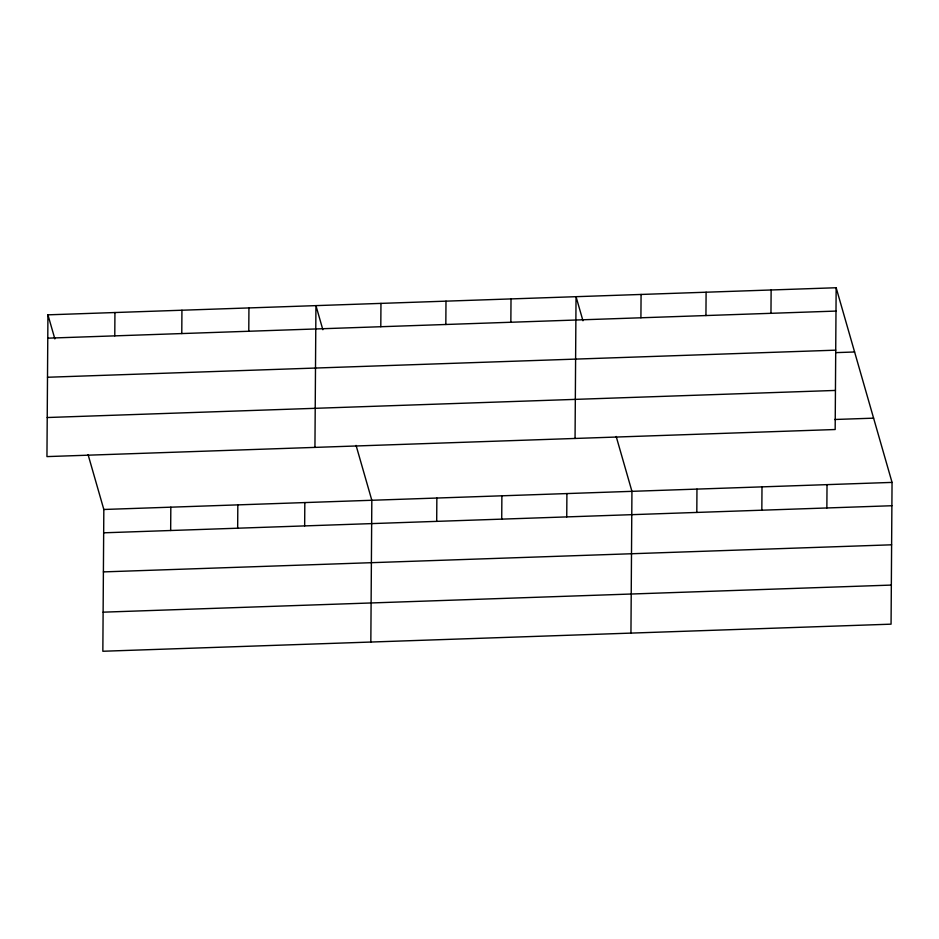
<?xml version="1.0" encoding="UTF-8"?>
<svg xmlns="http://www.w3.org/2000/svg" width="939" height="939" viewBox="0 0 939 939"><rect width="100%" height="100%" fill="white"/><g stroke="black" fill="none" stroke-linecap="round" stroke-linejoin="round"><path stroke-width="1.41" d="M47.936 314.835L46.95 456.6L835.17 429.522L836.156 287.745L47.936 314.835L54.861 338.92M88.078 454.617L103.83 509.478L102.844 651.255L891.064 624.165L892.05 482.4L836.156 287.745M114.781 335.869L114.934 312.534M170.663 530.512L170.828 507.177M181.779 333.568L181.931 310.234M237.661 528.211L237.825 504.877M248.776 331.267L248.941 307.922M304.659 525.91L304.823 502.576M314.941 447.398L315.938 305.621L322.852 329.718M370.835 642.041L371.821 500.276L356.069 445.403M380.8 326.725L380.964 303.391M436.694 521.368L436.858 498.034M445.825 324.495L445.99 301.161M501.719 519.138L501.884 495.804M510.851 322.253L511.016 298.919M566.745 516.908L566.91 493.562M575.055 438.454L576.041 296.689L582.966 320.774M630.949 633.109L631.935 491.332L616.184 436.471M640.914 317.781L641.079 294.447M696.808 512.436L696.961 489.102M705.94 315.551L706.105 292.217M761.834 510.194L761.999 486.86M770.966 313.321L771.13 289.987M826.86 507.964L827.024 484.63M47.772 338.169L835.992 311.079M47.502 377.255L835.722 350.165M835.816 352.63L854.607 351.984M47.22 417.526L835.44 390.436M834.595 419.498L873.61 418.16M103.83 509.478L892.05 482.4M103.666 532.812L891.886 505.734M103.396 571.898L891.616 544.808M103.114 612.169L891.334 585.079"/></g></svg>
